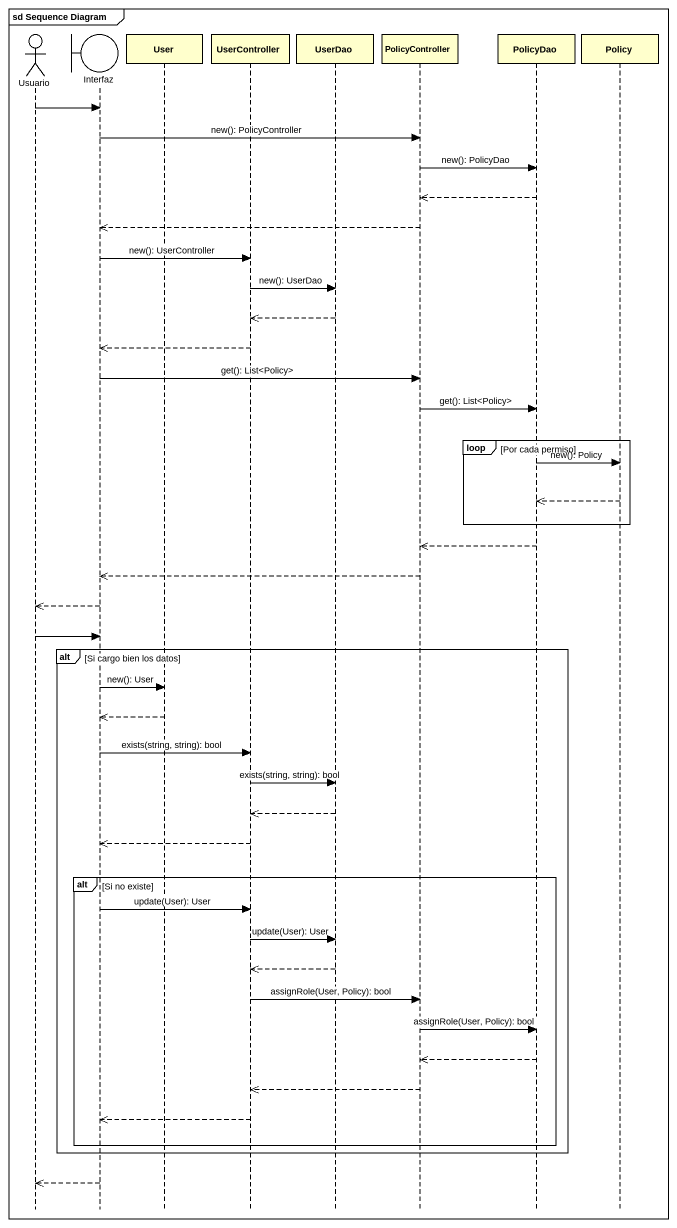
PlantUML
@startuml
mainframe sd Sequence Diagram
hide footbox
actor Usuario
boundary Interfaz
participant User
participant UserController
participant UserDao
participant PolicyController
participant PolicyDao
participant Policy

Usuario -> Interfaz
Interfaz -> PolicyController : new(): PolicyController
PolicyController -> PolicyDao : new(): PolicyDao
PolicyDao -->> PolicyController
PolicyController -->> Interfaz
Interfaz -> UserController : new(): UserController
UserController -> UserDao : new(): UserDao
UserDao -->> UserController
UserController -->> Interfaz
Interfaz -> PolicyController : get(): List<Policy>
PolicyController -> PolicyDao : get(): List<Policy>
loop Por cada permiso
  PolicyDao -> Policy : new(): Policy
  Policy -->> PolicyDao
end
PolicyDao -->> PolicyController
PolicyController -->> Interfaz
Interfaz -->> Usuario
Usuario -> Interfaz
alt Si cargo bien los datos
  Interfaz -> User : new(): User
  User -->> Interfaz
  Interfaz -> UserController : exists(string, string): bool
  UserController -> UserDao : exists(string, string): bool
  UserDao -->> UserController
  UserController -->> Interfaz
  alt Si no existe
    Interfaz -> UserController : update(User): User
    UserController -> UserDao : update(User): User
    UserDao -->> UserController
    UserController -> PolicyController : assignRole(User, Policy): bool
    PolicyController -> PolicyDao : assignRole(User, Policy): bool
    PolicyDao -->> PolicyController
    PolicyController -->> UserController
    UserController -->> Interfaz
  end
end
Interfaz -->> Usuario
@enduml
